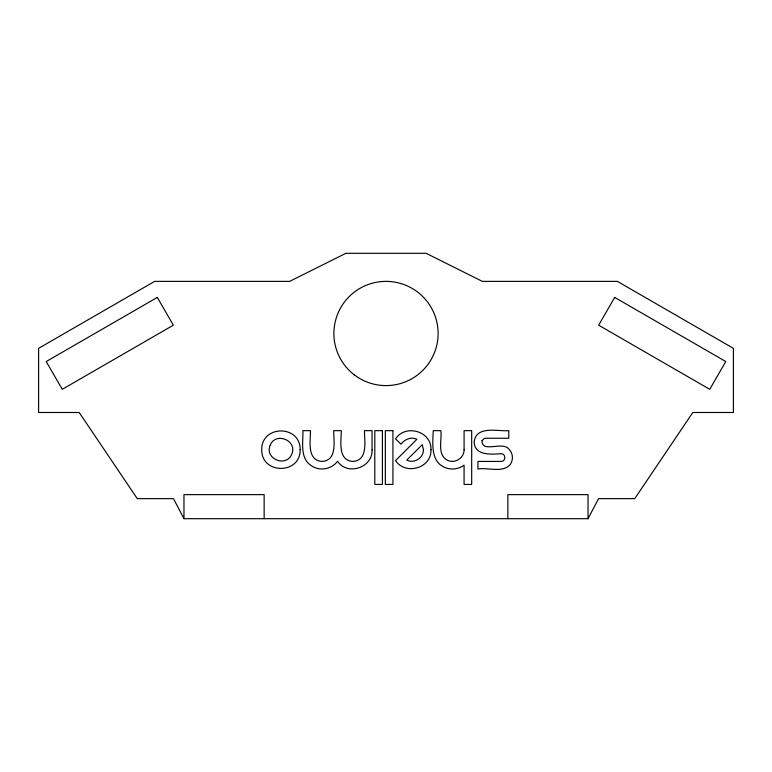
<?xml version="1.0" encoding="UTF-8"?>
<svg xmlns="http://www.w3.org/2000/svg" width="772" height="772" viewBox="0 0 772 772"><rect width="100%" height="100%" fill="white"/><g stroke="black" fill="none" stroke-linecap="round" stroke-linejoin="round"><path stroke-width="1.16" d="M588.032 518.688L598.522 498.644L634.738 498.644L692.793 412.489L733.4 412.489L733.4 348.355L617.388 281.375L482.355 281.375L426.144 253.312L345.856 253.312L289.645 281.375L154.612 281.375L38.6 348.355L38.6 412.489L79.207 412.489L137.262 498.644L173.478 498.644L183.968 518.688L588.032 518.688L588.032 494.63L507.86 494.63L507.86 518.688M264.14 518.688L264.14 494.63L183.968 494.63L183.968 518.688M430.969 449.738C431.76 468.141 405.522 475.716 395.563 460.594L416.861 439.307C411.119 436.354 404.615 439.422 400.957 444.18L395.563 438.795C405.551 423.645 431.818 431.287 430.969 449.738M300.144 449.729C300.588 474.655 261.322 474.606 261.737 449.729C261.37 424.735 300.54 424.687 300.144 449.729M372.056 449.893C372.963 467.6 347.342 476.131 337.518 461.26C331.709 469.328 319.569 471.441 311.396 465.767C299.575 458.221 303.28 442.269 302.904 430.66L310.508 430.66C310.469 440.937 306.658 460.537 322.136 461.434C337.538 460.459 333.678 440.908 333.678 430.66L341.282 430.66C341.243 440.937 337.432 460.537 352.91 461.434C368.312 460.459 364.452 440.908 364.452 430.66L372.056 430.66L372.056 449.893M482.056 440.648C481.593 453.647 502.987 440.571 509.231 449.439C513.448 453.907 513.486 461.251 509.231 465.709C500.507 472.773 488.02 467.234 477.936 469.038L477.936 461.434L501.105 461.434C506.065 461.617 506.027 453.531 501.105 453.675C491.61 454.399 474.722 455.876 474.172 442.211C475.677 425.218 497.815 431.548 508.806 430.66L508.806 438.264L485.713 438.264L484.15 438.544L482.056 440.648M423.442 449.738C423.558 457.96 414.091 463.991 406.767 460.083L422.245 444.691L423.442 449.738M270.229 445.193C264.13 458.79 286.277 467.919 291.729 454.216C297.857 440.6 275.643 431.403 270.229 445.193M464.088 449.893C464.117 457.902 455.316 463.615 447.982 460.537C436.653 455.152 442.095 440.31 440.87 430.66L433.266 430.66C432.754 443.167 430.361 461.695 445.029 467.542C451.244 470.1 458.742 469.279 464.068 465.111L464.088 484.449L471.682 484.449L471.682 430.66L464.088 430.66L464.088 449.893M614.695 297.413L598.657 325.186L709.748 389.32L725.786 361.547L614.695 297.413M157.305 297.413L46.214 361.547L62.252 389.32L173.343 325.186L157.305 297.413M382.41 430.66L374.806 430.66L374.806 484.449L382.41 484.449L382.41 430.66M392.929 430.66L385.334 430.66L385.334 484.449L392.929 484.449L392.929 430.66M354.28 374.835A52.11 52.11 0 0 0 437.666 340.288A52.11 52.11 0 0 0 366.053 285.341A52.11 52.11 0 0 0 354.28 374.835"/></g></svg>
